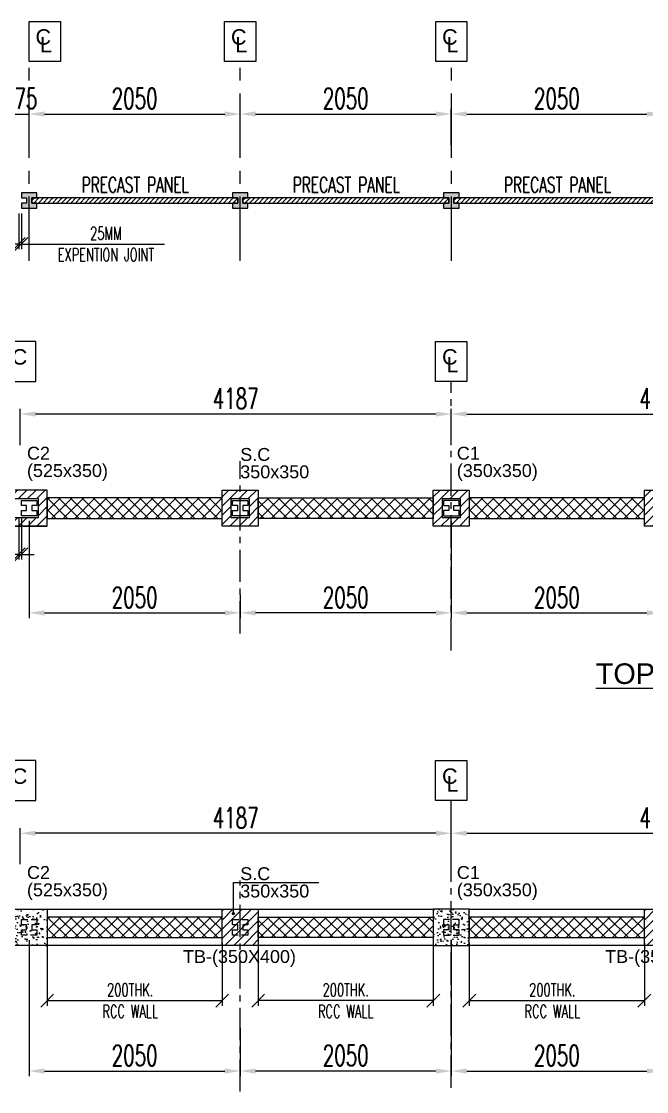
# Model space of a CAD drawing. Header units: millimetres. Extents: x 10240532 to 10287860, y -6299828 to -6258144.
# Drawn here: x 10253048 to 10259120, y -6288514 to -6278127 of the extents above; entities that cross this region are included whole.
import ezdxf
from ezdxf.enums import TextEntityAlignment as Align

# ---------------------------------------------------------------- set-up
doc = ezdxf.new("R2010")
doc.units = ezdxf.units.MM
doc.header["$LTSCALE"] = 5
doc.header["$PDMODE"] = 35
doc.header["$PDSIZE"] = 1250
doc.linetypes.add('CENTER', pattern=[2, 1.25, -0.25, 0.25, -0.25])
doc.linetypes.add('DASHED', pattern=[0.75, 0.5, -0.25])
for name, color, linetype in [('BEAM MKD.', 181, 'Continuous'), ('CENLINE', 8, 'CENTER'), ('CL. MKD.', 2, 'Continuous'), ('col', 1, 'Continuous'), ('COL. MKD.', 91, 'Continuous'), ('COL. SIZE', 43, 'Continuous'), ('DIM', 191, 'Continuous'), ('R.C.C.WALL', 6, 'Continuous'), ('REIN MKD.', 7, 'Continuous'), ('STIRRUP', 253, 'Continuous'), ('TEXT', 5, 'Continuous')]:
    doc.layers.add(name, color=color, linetype=linetype)
doc.layers.add('GRID DIM', color=4, linetype='Continuous', lineweight=20)
doc.layers.add('HATCH', color=253, linetype='Continuous', lineweight=15)
doc.styles.add('D50', font='romans.shx', dxfattribs={"width": 0.65, "height": 125})
doc.styles.add('GR DIM', font='romans.shx', dxfattribs={"width": 0.65, "height": 200})
doc.styles.add('R50', font='ROMANS.shx', dxfattribs={"width": 0.65, "height": 150})
doc.styles.add('RAJU', font='swissel.ttf', dxfattribs={"height": 200})
doc.dimstyles.new('D50', dxfattribs={"dimtxt": 125, "dimasz": 125, "dimexe": 50, "dimexo": 50, "dimgap": 50, "dimtad": 1, "dimdec": 0, "dimdsep": 46, "dimtxsty": 'D50', "dimcen": 0.09, "dimclrd": 2, "dimclre": 2, "dimclrt": 7, "dimadec": 0, "dimazin": 0, "dimtfac": 1, "dimtdec": 0, "dimtmove": 0, "dimatfit": 3, "dimldrblk": 'OBLIQUE', "dimfxl": 1, "dimtolj": 1, "dimtzin": 0, "dimarcsym": 0})

# ---------------------------------------------------------------- blocks, each defined once
blk = doc.blocks.new('*D8701')
at = {"layer": 'DEFPOINTS', "color": 0}
for p in [(10261323, -6286007), (10257223, -6286358), (10261323, -6286358)]:
    blk.add_point(p, dxfattribs=at)
at = {"layer": 'GRID DIM', "color": 2, "lineweight": -2}
blk.add_line((10257223, -6286308), (10257223, -6285957), dxfattribs=at)
at = {"layer": 'GRID DIM', "color": 2, "linetype": 'Continuous', "lineweight": -2}
for p, q in [((10257373, -6286007), (10261173, -6286007)), ((10261323, -6286308), (10261323, -6285957))]:
    blk.add_line(p, q, dxfattribs=at)
at = {"layer": 'GRID DIM', "color": 2}
for points in [[(10257373, -6285982), (10257373, -6286032), (10257223, -6286007)], [(10261173, -6286032), (10261173, -6285982), (10261323, -6286007)]]:
    blk.add_solid(points, dxfattribs=at)
at = {"layer": 'GRID DIM', "color": 7, "lineweight": -2, "insert": (10259273, -6285857), "char_height": 200, "attachment_point": 5, "style": 'GR DIM'}
blk.add_mtext('\\A1;4100', dxfattribs=at)
blk = doc.blocks.new('_Oblique')
at = {"color": 0, "linetype": 'ByBlock', "lineweight": -2}
blk.add_line((-0.5, -0.5), (0.5, 0.5), dxfattribs=at)
blk = doc.blocks.new('OBLIQUE')
blk = doc.blocks.new('*D8705')
at = {"layer": 'DEFPOINTS', "color": 0}
for p in [(10253036, -6286007), (10253036, -6286358), (10257223, -6286358)]:
    blk.add_point(p, dxfattribs=at)
at = {"layer": 'GRID DIM', "color": 2, "linetype": 'Continuous', "lineweight": -2}
for p, q in [((10253036, -6286308), (10253036, -6285957)), ((10257073, -6286007), (10253186, -6286007))]:
    blk.add_line(p, q, dxfattribs=at)
at = {"layer": 'GRID DIM', "color": 2, "lineweight": -2}
blk.add_line((10257223, -6286308), (10257223, -6285957), dxfattribs=at)
at = {"layer": 'GRID DIM', "color": 2}
for points in [[(10253186, -6285982), (10253186, -6286032), (10253036, -6286007)], [(10257073, -6286032), (10257073, -6285982), (10257223, -6286007)]]:
    blk.add_solid(points, dxfattribs=at)
at = {"layer": 'GRID DIM', "color": 7, "lineweight": -2, "insert": (10255129, -6285857), "char_height": 200, "attachment_point": 5, "style": 'GR DIM'}
blk.add_mtext('\\A1;4187', dxfattribs=at)
blk = doc.blocks.new('*D8711')
at = {"layer": 'DEFPOINTS', "color": 0}
for p in [(10257223, -6287095), (10255173, -6287845), (10255173, -6288315)]:
    blk.add_point(p, dxfattribs=at)
at = {"layer": 'GRID DIM', "color": 2, "lineweight": -2}
blk.add_line((10257223, -6287145), (10257223, -6288365), dxfattribs=at)
at = {"layer": 'GRID DIM', "color": 2, "linetype": 'Continuous', "lineweight": -2}
for p, q in [((10255173, -6287895), (10255173, -6288365)), ((10257073, -6288315), (10255323, -6288315))]:
    blk.add_line(p, q, dxfattribs=at)
at = {"layer": 'GRID DIM', "color": 2}
for points in [[(10255323, -6288290), (10255323, -6288340), (10255173, -6288315)], [(10257073, -6288340), (10257073, -6288290), (10257223, -6288315)]]:
    blk.add_solid(points, dxfattribs=at)
at = {"layer": 'GRID DIM', "color": 7, "lineweight": -2, "insert": (10256198, -6288165), "char_height": 200, "attachment_point": 5, "style": 'GR DIM'}
blk.add_mtext('\\A1;2050', dxfattribs=at)
blk = doc.blocks.new('*D8712')
at = {"layer": 'col', "color": 2, "linetype": 'Continuous', "lineweight": -2}
for p, q in [((10255348, -6287070), (10255348, -6287681)), ((10257048, -6287631), (10255348, -6287631))]:
    blk.add_line(p, q, dxfattribs=at)
at = {"layer": 'col', "color": 2, "lineweight": -2}
blk.add_line((10257048, -6287070), (10257048, -6287681), dxfattribs=at)
at = {"layer": 'DEFPOINTS', "color": 0}
for p in [(10255348, -6287020), (10257048, -6287020), (10255348, -6287631)]:
    blk.add_point(p, dxfattribs=at)
at = {"layer": 'col', "color": 2, "linetype": 'ByBlock', "lineweight": -2, "xscale": 125, "yscale": 125, "zscale": 125, "rotation": 180}
blk.add_blockref('_Oblique', (10255348, -6287631), dxfattribs=at)
at = {"layer": 'col', "color": 2, "linetype": 'ByBlock', "lineweight": -2, "xscale": 125, "yscale": 125, "zscale": 125}
blk.add_blockref('_Oblique', (10257048, -6287631), dxfattribs=at)
at = {"layer": 'col', "color": 7, "insert": (10256198, -6287631), "char_height": 125, "attachment_point": 5, "style": 'D50'}
blk.add_mtext('\\A1;200THK. \\PRCC WALL', dxfattribs=at)
blk = doc.blocks.new('*D8713')
at = {"layer": 'col', "color": 2, "lineweight": -2}
blk.add_line((10253298, -6287070), (10253298, -6287681), dxfattribs=at)
at = {"layer": 'col', "color": 2, "linetype": 'Continuous', "lineweight": -2}
for p, q in [((10254998, -6287070), (10254998, -6287681)), ((10253298, -6287631), (10254998, -6287631))]:
    blk.add_line(p, q, dxfattribs=at)
at = {"layer": 'DEFPOINTS', "color": 0}
for p in [(10253298, -6287020), (10254998, -6287020), (10254998, -6287631)]:
    blk.add_point(p, dxfattribs=at)
at = {"layer": 'col', "color": 2, "linetype": 'ByBlock', "lineweight": -2, "xscale": 125, "yscale": 125, "zscale": 125, "rotation": 180}
blk.add_blockref('_Oblique', (10253298, -6287631), dxfattribs=at)
at = {"layer": 'col', "color": 2, "linetype": 'ByBlock', "lineweight": -2, "xscale": 125, "yscale": 125, "zscale": 125}
blk.add_blockref('_Oblique', (10254998, -6287631), dxfattribs=at)
at = {"layer": 'col', "color": 7, "insert": (10254105, -6287631), "char_height": 125, "attachment_point": 5, "style": 'D50'}
blk.add_mtext('\\A1;200THK. \\PRCC WALL', dxfattribs=at)
blk = doc.blocks.new('*D8714')
at = {"layer": 'DEFPOINTS', "color": 0}
for p in [(10253123, -6286995), (10255173, -6287845), (10255173, -6288315)]:
    blk.add_point(p, dxfattribs=at)
at = {"layer": 'GRID DIM', "color": 2, "lineweight": -2}
blk.add_line((10253123, -6287045), (10253123, -6288365), dxfattribs=at)
at = {"layer": 'GRID DIM', "color": 2, "linetype": 'Continuous', "lineweight": -2}
for p, q in [((10255173, -6287895), (10255173, -6288365)), ((10253273, -6288315), (10255023, -6288315))]:
    blk.add_line(p, q, dxfattribs=at)
at = {"layer": 'GRID DIM', "color": 2}
for points in [[(10253273, -6288290), (10253273, -6288340), (10253123, -6288315)], [(10255023, -6288340), (10255023, -6288290), (10255173, -6288315)]]:
    blk.add_solid(points, dxfattribs=at)
at = {"layer": 'GRID DIM', "color": 7, "lineweight": -2, "insert": (10254148, -6288165), "char_height": 200, "attachment_point": 5, "style": 'GR DIM'}
blk.add_mtext('\\A1;2050', dxfattribs=at)
blk = doc.blocks.new('*D8717')
at = {"layer": 'col', "color": 2, "lineweight": -2}
blk.add_line((10257398, -6287070), (10257398, -6287681), dxfattribs=at)
at = {"layer": 'col', "color": 2, "linetype": 'Continuous', "lineweight": -2}
for p, q in [((10259098, -6287070), (10259098, -6287681)), ((10257398, -6287631), (10259098, -6287631))]:
    blk.add_line(p, q, dxfattribs=at)
at = {"layer": 'DEFPOINTS', "color": 0}
for p in [(10257398, -6287020), (10259098, -6287020), (10259098, -6287631)]:
    blk.add_point(p, dxfattribs=at)
at = {"layer": 'col', "color": 2, "linetype": 'ByBlock', "lineweight": -2, "xscale": 125, "yscale": 125, "zscale": 125, "rotation": 180}
blk.add_blockref('_Oblique', (10257398, -6287631), dxfattribs=at)
at = {"layer": 'col', "color": 2, "linetype": 'ByBlock', "lineweight": -2, "xscale": 125, "yscale": 125, "zscale": 125}
blk.add_blockref('_Oblique', (10259098, -6287631), dxfattribs=at)
at = {"layer": 'col', "color": 7, "insert": (10258204, -6287631), "char_height": 125, "attachment_point": 5, "style": 'D50'}
blk.add_mtext('\\A1;200THK. \\PRCC WALL', dxfattribs=at)
blk = doc.blocks.new('*D8718')
at = {"layer": 'DEFPOINTS', "color": 0}
for p in [(10257223, -6286995), (10259273, -6287845), (10259273, -6288315)]:
    blk.add_point(p, dxfattribs=at)
at = {"layer": 'GRID DIM', "color": 2, "lineweight": -2}
blk.add_line((10257223, -6287045), (10257223, -6288365), dxfattribs=at)
at = {"layer": 'GRID DIM', "color": 2, "linetype": 'Continuous', "lineweight": -2}
for p, q in [((10259273, -6287895), (10259273, -6288365)), ((10257373, -6288315), (10259123, -6288315))]:
    blk.add_line(p, q, dxfattribs=at)
at = {"layer": 'GRID DIM', "color": 2}
for points in [[(10257373, -6288290), (10257373, -6288340), (10257223, -6288315)], [(10259123, -6288340), (10259123, -6288290), (10259273, -6288315)]]:
    blk.add_solid(points, dxfattribs=at)
at = {"layer": 'GRID DIM', "color": 7, "lineweight": -2, "insert": (10258248, -6288165), "char_height": 200, "attachment_point": 5, "style": 'GR DIM'}
blk.add_mtext('\\A1;2050', dxfattribs=at)
blk = doc.blocks.new('*D8733')
at = {"layer": 'DEFPOINTS', "color": 0}
for p in [(10261323, -6281938), (10257223, -6282289), (10261323, -6282289)]:
    blk.add_point(p, dxfattribs=at)
at = {"layer": 'GRID DIM', "color": 2, "lineweight": -2}
blk.add_line((10257223, -6282239), (10257223, -6281888), dxfattribs=at)
at = {"layer": 'GRID DIM', "color": 2, "linetype": 'Continuous', "lineweight": -2}
for p, q in [((10261323, -6282239), (10261323, -6281888)), ((10257373, -6281938), (10261173, -6281938))]:
    blk.add_line(p, q, dxfattribs=at)
at = {"layer": 'GRID DIM', "color": 2}
for points in [[(10257373, -6281913), (10257373, -6281963), (10257223, -6281938)], [(10261173, -6281963), (10261173, -6281913), (10261323, -6281938)]]:
    blk.add_solid(points, dxfattribs=at)
at = {"layer": 'GRID DIM', "color": 7, "lineweight": -2, "insert": (10259273, -6281788), "char_height": 200, "attachment_point": 5, "style": 'GR DIM'}
blk.add_mtext('\\A1;4100', dxfattribs=at)
blk = doc.blocks.new('*D8737')
at = {"layer": 'DEFPOINTS', "color": 0}
for p in [(10253036, -6281938), (10253036, -6282289), (10257223, -6282289)]:
    blk.add_point(p, dxfattribs=at)
at = {"layer": 'GRID DIM', "color": 2, "linetype": 'Continuous', "lineweight": -2}
for p, q in [((10253036, -6282239), (10253036, -6281888)), ((10257073, -6281938), (10253186, -6281938))]:
    blk.add_line(p, q, dxfattribs=at)
at = {"layer": 'GRID DIM', "color": 2, "lineweight": -2}
blk.add_line((10257223, -6282239), (10257223, -6281888), dxfattribs=at)
at = {"layer": 'GRID DIM', "color": 2}
for points in [[(10253186, -6281913), (10253186, -6281963), (10253036, -6281938)], [(10257073, -6281963), (10257073, -6281913), (10257223, -6281938)]]:
    blk.add_solid(points, dxfattribs=at)
at = {"layer": 'GRID DIM', "color": 7, "lineweight": -2, "insert": (10255129, -6281788), "char_height": 200, "attachment_point": 5, "style": 'GR DIM'}
blk.add_mtext('\\A1;4187', dxfattribs=at)
blk = doc.blocks.new('*D8741')
at = {"layer": 'DEFPOINTS', "color": 0}
for p in [(10255173, -6283641), (10257223, -6283641), (10255173, -6283868)]:
    blk.add_point(p, dxfattribs=at)
at = {"layer": 'GRID DIM', "color": 2, "linetype": 'Continuous', "lineweight": -2}
for p, q in [((10255173, -6283691), (10255173, -6283918)), ((10257073, -6283868), (10255323, -6283868))]:
    blk.add_line(p, q, dxfattribs=at)
at = {"layer": 'GRID DIM', "color": 2, "lineweight": -2}
blk.add_line((10257223, -6283691), (10257223, -6283918), dxfattribs=at)
at = {"layer": 'GRID DIM', "color": 2}
for points in [[(10255323, -6283843), (10255323, -6283893), (10255173, -6283868)], [(10257073, -6283893), (10257073, -6283843), (10257223, -6283868)]]:
    blk.add_solid(points, dxfattribs=at)
at = {"layer": 'GRID DIM', "color": 7, "lineweight": -2, "insert": (10256198, -6283718), "char_height": 200, "attachment_point": 5, "style": 'GR DIM'}
blk.add_mtext('\\A1;2050', dxfattribs=at)
blk = doc.blocks.new('*D8742')
at = {"layer": 'DEFPOINTS', "color": 0}
for p in [(10253123, -6282926), (10255173, -6283641), (10255173, -6283868)]:
    blk.add_point(p, dxfattribs=at)
at = {"layer": 'GRID DIM', "color": 2, "lineweight": -2}
blk.add_line((10253123, -6282976), (10253123, -6283918), dxfattribs=at)
at = {"layer": 'GRID DIM', "color": 2, "linetype": 'Continuous', "lineweight": -2}
for p, q in [((10255173, -6283691), (10255173, -6283918)), ((10253273, -6283868), (10255023, -6283868))]:
    blk.add_line(p, q, dxfattribs=at)
at = {"layer": 'GRID DIM', "color": 2}
for points in [[(10253273, -6283843), (10253273, -6283893), (10253123, -6283868)], [(10255023, -6283893), (10255023, -6283843), (10255173, -6283868)]]:
    blk.add_solid(points, dxfattribs=at)
at = {"layer": 'GRID DIM', "color": 7, "lineweight": -2, "insert": (10254148, -6283718), "char_height": 200, "attachment_point": 5, "style": 'GR DIM'}
blk.add_mtext('\\A1;2050', dxfattribs=at)
blk = doc.blocks.new('*D8744')
at = {"layer": 'DEFPOINTS', "color": 0}
for p in [(10257223, -6282926), (10259273, -6283641), (10259273, -6283868)]:
    blk.add_point(p, dxfattribs=at)
at = {"layer": 'GRID DIM', "color": 2, "lineweight": -2}
blk.add_line((10257223, -6282976), (10257223, -6283918), dxfattribs=at)
at = {"layer": 'GRID DIM', "color": 2, "linetype": 'Continuous', "lineweight": -2}
for p, q in [((10259273, -6283691), (10259273, -6283918)), ((10257373, -6283868), (10259123, -6283868))]:
    blk.add_line(p, q, dxfattribs=at)
at = {"layer": 'GRID DIM', "color": 2}
for points in [[(10257373, -6283843), (10257373, -6283893), (10257223, -6283868)], [(10259123, -6283893), (10259123, -6283843), (10259273, -6283868)]]:
    blk.add_solid(points, dxfattribs=at)
at = {"layer": 'GRID DIM', "color": 7, "lineweight": -2, "insert": (10258248, -6283718), "char_height": 200, "attachment_point": 5, "style": 'GR DIM'}
blk.add_mtext('\\A1;2050', dxfattribs=at)
blk = doc.blocks.new('*D8751')
at = {"layer": 'col', "color": 2, "lineweight": -2}
blk.add_line((10253023, -6282951), (10253023, -6283350), dxfattribs=at)
at = {"layer": 'col', "color": 2, "linetype": 'Continuous', "lineweight": -2}
for p, q in [((10253048, -6282951), (10253048, -6283350)), ((10253023, -6283300), (10251280, -6283300)), ((10253023, -6283300), (10253048, -6283300)), ((10253048, -6283300), (10253173, -6283300))]:
    blk.add_line(p, q, dxfattribs=at)
at = {"layer": 'DEFPOINTS', "color": 0}
for p in [(10253023, -6282901), (10253048, -6282901), (10253048, -6283300)]:
    blk.add_point(p, dxfattribs=at)
at = {"layer": 'col', "color": 2, "linetype": 'ByBlock', "lineweight": -2, "xscale": 125, "yscale": 125, "zscale": 125}
blk.add_blockref('_Oblique', (10253023, -6283300), dxfattribs=at)
at = {"layer": 'col', "color": 2, "linetype": 'ByBlock', "lineweight": -2, "xscale": 125, "yscale": 125, "zscale": 125, "rotation": 180}
blk.add_blockref('_Oblique', (10253048, -6283300), dxfattribs=at)
at = {"layer": 'col', "color": 7, "insert": (10251850, -6283300), "char_height": 125, "attachment_point": 5, "style": 'D50'}
blk.add_mtext('\\A1;25MM \\PEXPENTION JOINT', dxfattribs=at)
blk = doc.blocks.new('*D8778')
at = {"layer": 'DEFPOINTS', "color": 0}
for p in [(10255173, -6279026), (10253123, -6279377), (10255173, -6279377)]:
    blk.add_point(p, dxfattribs=at)
at = {"layer": 'GRID DIM', "color": 2, "lineweight": -2}
blk.add_line((10253123, -6279327), (10253123, -6278976), dxfattribs=at)
at = {"layer": 'GRID DIM', "color": 2, "linetype": 'Continuous', "lineweight": -2}
for p, q in [((10255173, -6279327), (10255173, -6278976)), ((10253273, -6279026), (10255023, -6279026))]:
    blk.add_line(p, q, dxfattribs=at)
at = {"layer": 'GRID DIM', "color": 2}
for points in [[(10253273, -6279001), (10253273, -6279051), (10253123, -6279026)], [(10255023, -6279051), (10255023, -6279001), (10255173, -6279026)]]:
    blk.add_solid(points, dxfattribs=at)
at = {"layer": 'GRID DIM', "color": 7, "lineweight": -2, "insert": (10254148, -6278876), "char_height": 200, "attachment_point": 5, "style": 'GR DIM'}
blk.add_mtext('\\A1;2050', dxfattribs=at)
blk = doc.blocks.new('*D8779')
at = {"layer": 'DEFPOINTS', "color": 0}
for p in [(10257223, -6279026), (10255173, -6279377), (10257223, -6279377)]:
    blk.add_point(p, dxfattribs=at)
at = {"layer": 'GRID DIM', "color": 2, "lineweight": -2}
blk.add_line((10255173, -6279327), (10255173, -6278976), dxfattribs=at)
at = {"layer": 'GRID DIM', "color": 2, "linetype": 'Continuous', "lineweight": -2}
for p, q in [((10257223, -6279327), (10257223, -6278976)), ((10255323, -6279026), (10257073, -6279026))]:
    blk.add_line(p, q, dxfattribs=at)
at = {"layer": 'GRID DIM', "color": 2}
for points in [[(10255323, -6279001), (10255323, -6279051), (10255173, -6279026)], [(10257073, -6279051), (10257073, -6279001), (10257223, -6279026)]]:
    blk.add_solid(points, dxfattribs=at)
at = {"layer": 'GRID DIM', "color": 7, "lineweight": -2, "insert": (10256198, -6278876), "char_height": 200, "attachment_point": 5, "style": 'GR DIM'}
blk.add_mtext('\\A1;2050', dxfattribs=at)
blk = doc.blocks.new('*D8780')
at = {"layer": 'DEFPOINTS', "color": 0}
for p in [(10259273, -6279026), (10257223, -6279377), (10259273, -6279377)]:
    blk.add_point(p, dxfattribs=at)
at = {"layer": 'GRID DIM', "color": 2, "lineweight": -2}
blk.add_line((10257223, -6279327), (10257223, -6278976), dxfattribs=at)
at = {"layer": 'GRID DIM', "color": 2, "linetype": 'Continuous', "lineweight": -2}
for p, q in [((10259273, -6279327), (10259273, -6278976)), ((10257373, -6279026), (10259123, -6279026))]:
    blk.add_line(p, q, dxfattribs=at)
at = {"layer": 'GRID DIM', "color": 2}
for points in [[(10257373, -6279001), (10257373, -6279051), (10257223, -6279026)], [(10259123, -6279051), (10259123, -6279001), (10259273, -6279026)]]:
    blk.add_solid(points, dxfattribs=at)
at = {"layer": 'GRID DIM', "color": 7, "lineweight": -2, "insert": (10258248, -6278876), "char_height": 200, "attachment_point": 5, "style": 'GR DIM'}
blk.add_mtext('\\A1;2050', dxfattribs=at)
blk = doc.blocks.new('*D8788')
at = {"layer": 'col', "color": 2, "lineweight": -2}
blk.add_line((10253023, -6279991), (10253023, -6280338), dxfattribs=at)
at = {"layer": 'col', "color": 2, "linetype": 'Continuous', "lineweight": -2}
for p, q in [((10253048, -6279991), (10253048, -6280338)), ((10253023, -6280288), (10252898, -6280288)), ((10253023, -6280288), (10253048, -6280288)), ((10253048, -6280288), (10254439, -6280288))]:
    blk.add_line(p, q, dxfattribs=at)
at = {"layer": 'DEFPOINTS', "color": 0}
for p in [(10253023, -6279941), (10253048, -6279941), (10253048, -6280288)]:
    blk.add_point(p, dxfattribs=at)
at = {"layer": 'col', "color": 2, "linetype": 'ByBlock', "lineweight": -2, "xscale": 125, "yscale": 125, "zscale": 125}
blk.add_blockref('_Oblique', (10253023, -6280288), dxfattribs=at)
at = {"layer": 'col', "color": 2, "linetype": 'ByBlock', "lineweight": -2, "xscale": 125, "yscale": 125, "zscale": 125, "rotation": 180}
blk.add_blockref('_Oblique', (10253048, -6280288), dxfattribs=at)
at = {"layer": 'col', "color": 7, "insert": (10253869, -6280288), "char_height": 125, "attachment_point": 5, "style": 'D50'}
blk.add_mtext('\\A1;25MM \\PEXPENTION JOINT', dxfattribs=at)
blk = doc.blocks.new('*D8806')
at = {"layer": 'DEFPOINTS', "color": 0}
for p in [(10253123, -6279026), (10252948, -6279377), (10253123, -6279377)]:
    blk.add_point(p, dxfattribs=at)
at = {"layer": 'GRID DIM', "color": 2, "lineweight": -2}
blk.add_line((10252948, -6279327), (10252948, -6278976), dxfattribs=at)
at = {"layer": 'GRID DIM', "color": 2, "linetype": 'Continuous', "lineweight": -2}
for p, q in [((10253123, -6279327), (10253123, -6278976)), ((10252798, -6279026), (10252648, -6279026)), ((10252948, -6279026), (10253123, -6279026)), ((10253273, -6279026), (10253423, -6279026))]:
    blk.add_line(p, q, dxfattribs=at)
at = {"layer": 'GRID DIM', "color": 2}
for points in [[(10252798, -6279051), (10252798, -6279001), (10252948, -6279026)], [(10253273, -6279001), (10253273, -6279051), (10253123, -6279026)]]:
    blk.add_solid(points, dxfattribs=at)
at = {"layer": 'GRID DIM', "color": 7, "lineweight": -2, "insert": (10253036, -6278876), "char_height": 200, "attachment_point": 5, "style": 'GR DIM'}
blk.add_mtext('\\A1;175', dxfattribs=at)

msp = doc.modelspace()

# ---------------------------------------------------------------- hatches: boundary and pattern name
at = {"layer": 'HATCH'}
for points in [[(10253198.5, -6279841.1), (10253198.5, -6279791.1), (10253048.5, -6279791.1), (10253048.5, -6279841.1), (10253098.5, -6279841.1), (10253098.5, -6279891.1), (10253048.5, -6279891.1), (10253048.5, -6279941.1), (10253198.5, -6279941.1), (10253198.5, -6279891.1), (10253148.5, -6279891.1), (10253148.5, -6279841.1)], [(10255248.5, -6279841.1), (10255248.5, -6279791.1), (10255098.5, -6279791.1), (10255098.5, -6279841.1), (10255148.5, -6279841.1), (10255148.5, -6279891.1), (10255098.5, -6279891.1), (10255098.5, -6279941.1), (10255248.5, -6279941.1), (10255248.5, -6279891.1), (10255198.5, -6279891.1), (10255198.5, -6279841.1)], [(10257298.5, -6279841.1), (10257298.5, -6279791.1), (10257148.5, -6279791.1), (10257148.5, -6279841.1), (10257198.5, -6279841.1), (10257198.5, -6279891.1), (10257148.5, -6279891.1), (10257148.5, -6279941.1), (10257298.5, -6279941.1), (10257298.5, -6279891.1), (10257248.5, -6279891.1), (10257248.5, -6279841.1)]]:
    msp.add_hatch(color=9, dxfattribs=at).paths.add_polyline_path(points)
at = {"layer": 'R.C.C.WALL'}
h = msp.add_hatch(dxfattribs=at)
h.set_pattern_fill('ANSI37', color=8, scale=25)
h.set_pattern_definition([(45, (253567.475, -269468.59), (-56.12660076, 56.12660076), []), (135, (253567.475, -269468.59), (-56.12660076, -56.12660076), [])])
h.paths.add_polyline_path([(10253298.5, -6282950.7), (10254998.5, -6282950.7), (10254998.5, -6282750.7), (10253298.5, -6282750.7)])
h = msp.add_hatch(dxfattribs=at)
h.set_pattern_fill('ANSI37', color=8, scale=25, angle=180)
h.set_pattern_definition([(45, (253567.975, -269468.59), (-56.12660076, 56.12660076), []), (135, (253567.975, -269468.59), (-56.12660076, -56.12660076), [])])
h.paths.add_polyline_path([(10257048, -6282950.7), (10255348.5, -6282950.7), (10255348.5, -6282750.7), (10257048, -6282750.7)])
h = msp.add_hatch(dxfattribs=at)
h.set_pattern_fill('ANSI37', color=8, scale=25)
h.set_pattern_definition([(45, (257666.975, -269468.59), (-56.12660076, 56.12660076), []), (135, (257666.975, -269468.59), (-56.12660076, -56.12660076), [])])
h.paths.add_polyline_path([(10257398, -6282950.7), (10259098, -6282950.7), (10259098, -6282750.7), (10257398, -6282750.7)])
h = msp.add_hatch(dxfattribs=at)
h.set_pattern_fill('ANSI37', color=8, scale=25)
h.set_pattern_definition([(45, (253567.475, -273537.75), (-56.12660076, 56.12660076), []), (135, (253567.475, -273537.75), (-56.12660076, -56.12660076), [])])
h.paths.add_polyline_path([(10253298.5, -6287019.9), (10254998.5, -6287019.9), (10254998.5, -6286819.9), (10253298.5, -6286819.9)])
h = msp.add_hatch(dxfattribs=at)
h.set_pattern_fill('ANSI37', color=8, scale=25, angle=180)
h.set_pattern_definition([(45, (253567.975, -273537.75), (-56.12660076, 56.12660076), []), (135, (253567.975, -273537.75), (-56.12660076, -56.12660076), [])])
h.paths.add_polyline_path([(10257048, -6287019.9), (10255348.5, -6287019.9), (10255348.5, -6286819.9), (10257048, -6286819.9)])
h = msp.add_hatch(dxfattribs=at)
h.set_pattern_fill('ANSI37', color=8, scale=25)
h.set_pattern_definition([(45, (257666.975, -273537.75), (-56.12660076, 56.12660076), []), (135, (257666.975, -273537.75), (-56.12660076, -56.12660076), [])])
h.paths.add_polyline_path([(10257398, -6287019.9), (10259098, -6287019.9), (10259098, -6286819.9), (10257398, -6286819.9)])
at = {"layer": 'STIRRUP'}
h = msp.add_hatch(dxfattribs=at)
h.set_pattern_fill('ANSI31', color=9, scale=10, angle=180)
h.set_pattern_definition([(45, (473480.95, -547444.14), (-22.4506403, 22.4506403), [])])
h.paths.add_polyline_path([(10255148.5, -6279891.1), (10255098.5, -6279891.1), (10253148.5, -6279891.1), (10253148.5, -6279841.1), (10255098.5, -6279841.1), (10255148.5, -6279841.1)])
h = msp.add_hatch(dxfattribs=at)
h.set_pattern_fill('ANSI31', color=9, scale=10, angle=180)
h.set_pattern_definition([(45, (475530.95, -547444.14), (-22.4506403, 22.4506403), [])])
h.paths.add_polyline_path([(10257198.5, -6279891.1), (10257148.5, -6279891.1), (10255198.5, -6279891.1), (10255198.5, -6279841.1), (10257148.5, -6279841.1), (10257198.5, -6279841.1)])
h = msp.add_hatch(dxfattribs=at)
h.set_pattern_fill('ANSI31', color=9, scale=10, angle=180)
h.set_pattern_definition([(45, (477580.95, -547444.14), (-22.4506403, 22.4506403), [])])
h.paths.add_polyline_path([(10259248.5, -6279891.1), (10259198.5, -6279891.1), (10257248.5, -6279891.1), (10257248.5, -6279841.1), (10259198.5, -6279841.1), (10259248.5, -6279841.1)])
h = msp.add_hatch(dxfattribs=at)
h.set_pattern_fill('ANSI31', color=9, scale=20)
h.set_pattern_definition([(45, (244299.124, -313356.36), (-44.9012806, 44.9012806), [])])
h.paths.add_polyline_path([(10253298.5, -6282675.7), (10252773.5, -6282675.7), (10252773.5, -6283025.7), (10253298.5, -6283025.7)])
h.paths.add_polyline_path([(10252858.5, -6282940.7), (10252858.5, -6282760.7), (10253213.5, -6282760.7), (10253213.5, -6282940.7)], flags=16)
h = msp.add_hatch(dxfattribs=at)
h.set_pattern_fill('ANSI31', color=9, scale=20)
h.set_pattern_definition([(45, (249459.73, -313751.284), (-44.9012806, 44.9012806), [])])
h.paths.add_polyline_path([(10255348.5, -6282675.7), (10254998.5, -6282675.7), (10254998.5, -6283025.7), (10255348.5, -6283025.7)])
h.paths.add_polyline_path([(10255083.5, -6282940.7), (10255083.5, -6282760.7), (10255263.5, -6282760.7), (10255263.5, -6282940.7)], flags=16)
h = msp.add_hatch(dxfattribs=at)
h.set_pattern_fill('ANSI31', color=9, scale=20)
h.set_pattern_definition([(45, (251509.23, -313751.284), (-44.9012806, 44.9012806), [])])
h.paths.add_polyline_path([(10257398, -6282675.7), (10257048, -6282675.7), (10257048, -6283025.7), (10257398, -6283025.7)])
h.paths.add_polyline_path([(10257133, -6282940.7), (10257133, -6282760.7), (10257313, -6282760.7), (10257313, -6282940.7)], flags=16)
h = msp.add_hatch(dxfattribs=at)
h.set_pattern_fill('ANSI31', color=9, scale=20)
h.set_pattern_definition([(45, (253559.23, -313751.284), (-44.9012806, 44.9012806), [])])
h.paths.add_polyline_path([(10259448, -6282675.7), (10259098, -6282675.7), (10259098, -6283025.7), (10259448, -6283025.7)])
h.paths.add_polyline_path([(10259183, -6282940.7), (10259183, -6282760.7), (10259363, -6282760.7), (10259363, -6282940.7)], flags=16)
h = msp.add_hatch(dxfattribs=at)
h.set_pattern_fill('AR-CONC', color=9, scale=0.75, angle=180)
h.set_pattern_definition([(50, (278750.99, -278705.28), (136.6385017, -11.9543142), [14.2875, -157.1625]), (355, (278750.99, -278705.28), (-26.432566, 143.292634), [11.43, -125.7304381]), (100.4514447, (278762.37, -278706.28), (110.2059353, 131.338314), [12.1425066, -133.5676835]), (46.1842, (278750.99, -278667.18), (203.3092807, -31.531746), [21.43125, -235.74375]), (96.6355576, (278767.93, -278669.8), (178.0531005, 185.5695934), [18.2137674, -200.351706]), (351.1841512, (278750.99, -278667.18), (178.0531005, 185.5695934), [17.1449753, -188.594799]), (21, (278770.04, -278676.71), (113.7107935, -76.6988986), [14.2875, -157.1625]), (326, (278770.04, -278676.7), (46.3515213, 138.1409746), [11.43, -125.73]), (71.451445, (278779.51, -278683.1), (160.0623145, 61.4420767), [12.1425066, -133.5674532]), (37.5, (278750.987, -278705.28), (2.31645244, 63.41627915), [0, -124.206, 0, -127.635, 0, -126.20625]), (7.5, (278750.99, -278705.28), (50.1147469, 75.1354311), [0, -72.771, 0, -121.3485, 0, -48.10125]), (327.5, (278708.505, -278705.28), (101.69294638, -4.296558), [0, -47.625, 0, -148.59, 0, -197.1675]), (317.5, (278689.455, -278705.28), (111.09688604, 19.0698683), [0, -61.9125, 0, -98.679, 0, -140.0175])])
h.paths.add_polyline_path([(10253298.5, -6287094.9), (10252773.5, -6287094.9), (10252773.5, -6286744.9), (10253298.5, -6286744.9)])
h = msp.add_hatch(dxfattribs=at)
h.set_pattern_fill('ANSI31', color=9, scale=20, angle=180)
h.set_pattern_definition([(45, (242510.2, -318163.68), (-44.9012806, 44.9012806), [])])
h.paths.add_polyline_path([(10255348.5, -6287094.9), (10254998.5, -6287094.9), (10254998.5, -6286744.9), (10255348.5, -6286744.9)])
h = msp.add_hatch(dxfattribs=at)
h.set_pattern_fill('AR-CONC', color=9, scale=0.75)
h.set_pattern_definition([(50, (278663.99, -278705.28), (136.6385017, -11.9543142), [14.2875, -157.1625]), (355, (278663.99, -278705.28), (-26.432566, 143.292634), [11.43, -125.7304381]), (100.4514447, (278675.37, -278706.28), (110.2059353, 131.338314), [12.1425066, -133.5676835]), (46.1842, (278663.99, -278667.18), (203.3092807, -31.531746), [21.43125, -235.74375]), (96.6355576, (278680.93, -278669.8), (178.0531005, 185.5695934), [18.2137674, -200.351706]), (351.1841512, (278663.99, -278667.18), (178.0531005, 185.5695934), [17.1449753, -188.594799]), (21, (278683.04, -278676.71), (113.7107935, -76.6988986), [14.2875, -157.1625]), (326, (278683.04, -278676.7), (46.3515213, 138.1409746), [11.43, -125.73]), (71.451445, (278692.51, -278683.1), (160.0623145, 61.4420767), [12.1425066, -133.5674532]), (37.5, (278663.987, -278705.28), (2.31645244, 63.41627915), [0, -124.206, 0, -127.635, 0, -126.20625]), (7.5, (278663.99, -278705.28), (50.1147469, 75.1354311), [0, -72.771, 0, -121.3485, 0, -48.10125]), (327.5, (278621.505, -278705.28), (101.69294638, -4.296558), [0, -47.625, 0, -148.59, 0, -197.1675]), (317.5, (278602.455, -278705.28), (111.09688604, 19.0698683), [0, -61.9125, 0, -98.679, 0, -140.0175])])
h.paths.add_polyline_path([(10257048, -6287094.9), (10257398, -6287094.9), (10257398, -6286744.9), (10257048, -6286744.9)])
h = msp.add_hatch(dxfattribs=at)
h.set_pattern_fill('ANSI31', color=9, scale=20, angle=180)
h.set_pattern_definition([(45, (246609.7, -318163.68), (-44.9012806, 44.9012806), [])])
h.paths.add_polyline_path([(10259448, -6287094.9), (10259098, -6287094.9), (10259098, -6286744.9), (10259448, -6286744.9)])

# ---------------------------------------------------------------- linework, layer by layer
at = {"layer": 'CENLINE', "lineweight": -2, "ltscale": 100}
for p, q in [((10253123.5, -6280452.1), (10253123.5, -6278516.1)), ((10255173.5, -6280452.1), (10255173.5, -6278516.1)), ((10257223.5, -6280452.1), (10257223.5, -6278516.1))]:
    msp.add_line(p, q, dxfattribs=at)
at = {"layer": 'CENLINE', "lineweight": -2, "ltscale": 50}
for p, q in [((10257223, -6284232.2), (10257223, -6281621.4)), ((10255173.5, -6284067.6), (10255173.5, -6282396.4)), ((10257223, -6288477.6), (10257223, -6285690.5)), ((10255173.5, -6288514.4), (10255173.5, -6286465.6))]:
    msp.add_line(p, q, dxfattribs=at)
at = {"layer": 'CL. MKD.'}
for points in [[(10253123.5, -6278127.1), (10253427, -6278127.1), (10253427, -6278516.1), (10253123.5, -6278516.1)], [(10255021.7, -6278127.1), (10255325.2, -6278127.1), (10255325.2, -6278516.1), (10255021.7, -6278516.1)], [(10257071.7, -6278127.1), (10257375.2, -6278127.1), (10257375.2, -6278516.1), (10257071.7, -6278516.1)], [(10253187.7, -6281232.4), (10252884.2, -6281232.4), (10252884.2, -6281621.4), (10253187.7, -6281621.4)], [(10257071.2, -6281232.4), (10257374.7, -6281232.4), (10257374.7, -6281621.4), (10257071.2, -6281621.4)], [(10253187.7, -6285301.5), (10252884.2, -6285301.5), (10252884.2, -6285690.5), (10253187.7, -6285690.5)], [(10257071.2, -6285301.5), (10257374.7, -6285301.5), (10257374.7, -6285690.5), (10257071.2, -6285690.5)]]:
    msp.add_lwpolyline(points, close=True, dxfattribs=at)
at = {"layer": 'col'}
for p, q in [((10253298.5, -6283025.7), (10252773.5, -6283025.7)), ((10255348.5, -6283025.7), (10254998.5, -6283025.7)), ((10259448, -6283025.7), (10259098, -6283025.7))]:
    msp.add_line(p, q, dxfattribs=at)
at = {"layer": 'col', "color": 6}
for points in [[(10253198.5, -6279841.1), (10253198.5, -6279791.1), (10253048.5, -6279791.1), (10253048.5, -6279841.1), (10253098.5, -6279841.1), (10253098.5, -6279891.1), (10253048.5, -6279891.1), (10253048.5, -6279941.1), (10253198.5, -6279941.1), (10253198.5, -6279891.1), (10253148.5, -6279891.1), (10253148.5, -6279841.1), (10253198.5, -6279841.1)], [(10255248.5, -6279841.1), (10255248.5, -6279791.1), (10255098.5, -6279791.1), (10255098.5, -6279841.1), (10255148.5, -6279841.1), (10255148.5, -6279891.1), (10255098.5, -6279891.1), (10255098.5, -6279941.1), (10255248.5, -6279941.1), (10255248.5, -6279891.1), (10255198.5, -6279891.1), (10255198.5, -6279841.1), (10255248.5, -6279841.1)], [(10257298.5, -6279841.1), (10257298.5, -6279791.1), (10257148.5, -6279791.1), (10257148.5, -6279841.1), (10257198.5, -6279841.1), (10257198.5, -6279891.1), (10257148.5, -6279891.1), (10257148.5, -6279941.1), (10257298.5, -6279941.1), (10257298.5, -6279891.1), (10257248.5, -6279891.1), (10257248.5, -6279841.1), (10257298.5, -6279841.1)]]:
    msp.add_lwpolyline(points, dxfattribs=at)
at = {"layer": 'col'}
for points in [[(10253298.5, -6282675.7), (10252773.5, -6282675.7), (10252773.5, -6283025.7), (10253298.5, -6283025.7)], [(10252858.5, -6282940.7), (10253213.5, -6282940.7), (10253213.5, -6282760.7), (10252858.5, -6282760.7)], [(10257133, -6282940.7), (10257313, -6282940.7), (10257313, -6282760.7), (10257133, -6282760.7)], [(10253298.5, -6287094.9), (10252773.5, -6287094.9), (10252773.5, -6286744.9), (10253298.5, -6286744.9)], [(10257048, -6287094.9), (10257398, -6287094.9), (10257398, -6286744.9), (10257048, -6286744.9)]]:
    msp.add_lwpolyline(points, close=True, dxfattribs=at)
at = {"layer": 'col', "elevation": 0}
for points in [[(10255348.5, -6283025.7), (10254998.5, -6283025.7), (10254998.5, -6282675.7), (10255348.5, -6282675.7)], [(10257398, -6283025.7), (10257048, -6283025.7), (10257048, -6282675.7), (10257398, -6282675.7)], [(10259448, -6283025.7), (10259098, -6283025.7), (10259098, -6282675.7), (10259448, -6282675.7)], [(10255083.5, -6282940.7), (10255263.5, -6282940.7), (10255263.5, -6282760.7), (10255083.5, -6282760.7)], [(10255348.5, -6287094.9), (10254998.5, -6287094.9), (10254998.5, -6286744.9), (10255348.5, -6286744.9)], [(10259448, -6287094.9), (10259098, -6287094.9), (10259098, -6286744.9), (10259448, -6286744.9)]]:
    msp.add_lwpolyline(points, close=True, dxfattribs=at)
at = {"layer": 'col', "color": 4, "linetype": 'Continuous', "ltscale": 25}
for points in [[(10253048.5, -6282825.7), (10253048.5, -6282775.7), (10253198.5, -6282775.7), (10253198.5, -6282825.7), (10253148.5, -6282825.7), (10253148.5, -6282875.7), (10253198.5, -6282875.7), (10253198.5, -6282925.7), (10253048.5, -6282925.7), (10253048.5, -6282875.7), (10253098.5, -6282875.7), (10253098.5, -6282825.7), (10253048.5, -6282825.7)], [(10257298, -6282825.7), (10257298, -6282775.7), (10257148, -6282775.7), (10257148, -6282825.7), (10257198, -6282825.7), (10257198, -6282875.7), (10257148, -6282875.7), (10257148, -6282925.7), (10257298, -6282925.7), (10257298, -6282875.7), (10257248, -6282875.7), (10257248, -6282825.7), (10257298, -6282825.7)]]:
    msp.add_lwpolyline(points, dxfattribs=at)
at = {"layer": 'col', "color": 4, "linetype": 'Continuous', "ltscale": 25, "elevation": 0}
msp.add_lwpolyline([(10255098.5, -6282825.7), (10255098.5, -6282775.7), (10255248.5, -6282775.7), (10255248.5, -6282825.7), (10255198.5, -6282825.7), (10255198.5, -6282875.7), (10255248.5, -6282875.7), (10255248.5, -6282925.7), (10255098.5, -6282925.7), (10255098.5, -6282875.7), (10255148.5, -6282875.7), (10255148.5, -6282825.7), (10255098.5, -6282825.7)], dxfattribs=at)
at = {"layer": 'col', "color": 4, "linetype": 'DASHED', "ltscale": 25}
for points in [[(10253048.5, -6286894.9), (10253048.5, -6286844.9), (10253198.5, -6286844.9), (10253198.5, -6286894.9), (10253148.5, -6286894.9), (10253148.5, -6286944.9), (10253198.5, -6286944.9), (10253198.5, -6286994.9), (10253048.5, -6286994.9), (10253048.5, -6286944.9), (10253098.5, -6286944.9), (10253098.5, -6286894.9), (10253048.5, -6286894.9)], [(10257298, -6286894.9), (10257298, -6286844.9), (10257148, -6286844.9), (10257148, -6286894.9), (10257198, -6286894.9), (10257198, -6286944.9), (10257148, -6286944.9), (10257148, -6286994.9), (10257298, -6286994.9), (10257298, -6286944.9), (10257248, -6286944.9), (10257248, -6286894.9), (10257298, -6286894.9)]]:
    msp.add_lwpolyline(points, dxfattribs=at)
at = {"layer": 'col', "color": 4, "linetype": 'DASHED', "ltscale": 25, "elevation": 0}
msp.add_lwpolyline([(10255098.5, -6286894.9), (10255098.5, -6286844.9), (10255248.5, -6286844.9), (10255248.5, -6286894.9), (10255198.5, -6286894.9), (10255198.5, -6286944.9), (10255248.5, -6286944.9), (10255248.5, -6286994.9), (10255098.5, -6286994.9), (10255098.5, -6286944.9), (10255148.5, -6286944.9), (10255148.5, -6286894.9), (10255098.5, -6286894.9)], dxfattribs=at)
at = {"layer": 'R.C.C.WALL', "color": 6, "elevation": 0}
for points in [[(10253298.5, -6282750.7), (10253298.5, -6282950.7), (10254998.5, -6282950.7), (10254998.5, -6282750.7)], [(10257048, -6282750.7), (10257048, -6282950.7), (10255348.5, -6282950.7), (10255348.5, -6282750.7)], [(10257398, -6282750.7), (10257398, -6282950.7), (10259098, -6282950.7), (10259098, -6282750.7)], [(10253298.5, -6286819.9), (10253298.5, -6287019.9), (10254998.5, -6287019.9), (10254998.5, -6286819.9)], [(10257048, -6286819.9), (10257048, -6287019.9), (10255348.5, -6287019.9), (10255348.5, -6286819.9)], [(10257398, -6286819.9), (10257398, -6287019.9), (10259098, -6287019.9), (10259098, -6286819.9)]]:
    msp.add_lwpolyline(points, close=True, dxfattribs=at)
at = {"layer": 'REIN MKD.', "color": 3, "elevation": 0}
for points in [[(10253298.5, -6286744.9), (10257048, -6286744.9), (10257048, -6286744.9)], [(10257398, -6286744.9), (10261147.5, -6286744.9), (10261147.5, -6286744.9)], [(10257048, -6287094.9), (10253298.5, -6287094.9)], [(10261147.5, -6287094.9), (10257398, -6287094.9)]]:
    msp.add_lwpolyline(points, dxfattribs=at)
at = {"layer": 'STIRRUP', "color": 30}
for points in [[(10255148.5, -6279841.1), (10253148.5, -6279841.1), (10253148.5, -6279891.1), (10255148.5, -6279891.1)], [(10257198.5, -6279841.1), (10255198.5, -6279841.1), (10255198.5, -6279891.1), (10257198.5, -6279891.1)], [(10259248.5, -6279841.1), (10257248.5, -6279841.1), (10257248.5, -6279891.1), (10259248.5, -6279891.1)]]:
    msp.add_lwpolyline(points, close=True, dxfattribs=at)

# ---------------------------------------------------------------- texts
at = {"layer": 'BEAM MKD.', "lineweight": -2, "style": 'R50', "width": 0.65}
for p in [(10254154.6, -6279788.1), (10256204.6, -6279788.1), (10258254.6, -6279788.1)]:
    msp.add_text('PRECAST PANEL', height=150, dxfattribs=at).set_placement(p, align=Align.CENTER)
at = {"layer": 'BEAM MKD.', "color": 7, "lineweight": -2, "style": 'RAJU'}
for p in [(10255166.1, -6287265.9), (10259265.6, -6287265.9)]:
    msp.add_text('TB-(350X400)', height=125, dxfattribs=at).set_placement(p, align=Align.CENTER)
at = {"layer": 'CL. MKD.', "color": 7, "style": 'RAJU'}
for s, p in [('C', (10253185, -6278353.2)), ('C', (10255083.3, -6278353.2)), ('C', (10257133.3, -6278353.2)), ('L', (10253228, -6278428.2)), ('L', (10255126.3, -6278428.2)), ('L', (10257176.3, -6278428.2)), ('C', (10252954.6, -6281458.4)), ('C', (10257132.8, -6281458.4)), ('L', (10257175.8, -6281533.4)), ('C', (10252954.6, -6285527.6)), ('C', (10257132.8, -6285527.6)), ('L', (10257175.8, -6285602.6))]:
    msp.add_text(s, height=150, dxfattribs=at).set_placement(p)
at = {"layer": 'COL. MKD.', "style": 'RAJU'}
for s, p in [('C2', (10253102.6, -6282380.8)), ('S.C', (10255173.6, -6282392.7)), ('C1', (10257276.6, -6282380.8)), ('C2', (10253102.6, -6286450)), ('S.C', (10255173.6, -6286461.9)), ('C1', (10257276.6, -6286450))]:
    msp.add_text(s, height=125, dxfattribs=at).set_placement(p)
at = {"layer": 'COL. SIZE', "style": 'RAJU'}
for s, p in [('(525x350)', (10253102.6, -6282549.3)), ('(350x350)', (10257276.6, -6282549.3)), ('350x350', (10255173.6, -6282561.2)), ('(525x350)', (10253102.6, -6286618.5)), ('350x350', (10255173.6, -6286630.4)), ('(350x350)', (10257276.6, -6286618.5))]:
    msp.add_text(s, height=125, dxfattribs=at).set_placement(p)
at = {"layer": 'TEXT', "color": 1, "style": 'RAJU'}
msp.add_text('%%UTOP OF COLUMN AND RCC WALL LAYOUT AT', height=200, dxfattribs=at).set_placement((10261699.7, -6284558.1), align=Align.CENTER)

# ---------------------------------------------------------------- dimensions: what is measured, and where the dimension line sits
at = {"layer": 'col', "color": 3}
for base, p1, p2, text, picture, middle in [((10253048.5, -6280287.6), (10253023.5, -6279941.1), (10253048.5, -6279941.1), '25MM \\XEXPENTION JOINT', '*D8788', (10253868.8, -6280287.6)), ((10253048.5, -6283299.6), (10253023.5, -6282900.7), (10253048.5, -6282900.7), '25MM \\XEXPENTION JOINT', '*D8751', (10251850.3, -6283299.6)), ((10254998.5, -6287630.9), (10253298.5, -6287019.9), (10254998.5, -6287019.9), '200THK. \\XRCC WALL', '*D8713', (10254104.7, -6287630.9)), ((10259098, -6287630.9), (10257398, -6287019.9), (10259098, -6287019.9), '200THK. \\XRCC WALL', '*D8717', (10258204.2, -6287630.9))]:
    dim = msp.add_linear_dim(base=base, p1=p1, p2=p2, text=text, dimstyle='D50', override={"dimtxsty": 'D50', "dimldrblk": 'OBLIQUE'}, dxfattribs=at)
    dim.commit()
    dim.dimension.update_dxf_attribs({"geometry": picture, "text_midpoint": middle, "dimtype": 160})
dim = msp.add_linear_dim(base=(10255348.5, -6287630.9), p1=(10257048, -6287019.9), p2=(10255348.5, -6287019.9), angle=180, text='200THK. \\XRCC WALL', dimstyle='D50', override={"dimtxsty": 'D50', "dimldrblk": 'OBLIQUE'}, dxfattribs=at)
dim.commit()
dim.dimension.update_dxf_attribs({"geometry": '*D8712', "text_midpoint": (10256198, -6287630.9), "dimtype": 160})
at = {"layer": 'GRID DIM', "lineweight": -2}
dim = msp.add_linear_dim(base=(10253123.5, -6279025.6), p1=(10252948.5, -6279376.6), p2=(10253123.5, -6279376.6), dimstyle='D50', override={"dimasz": 150, "dimtxsty": 'GR DIM', "dimsah": 1, "dimtmove": 1, "dimldrblk": 'OBLIQUE'}, dxfattribs=at)
dim.commit()
dim.dimension.update_dxf_attribs({"geometry": '*D8806', "text_midpoint": (10253036, -6279025.6), "dimtype": 160})
for base, p1, p2, picture, middle in [((10255173.5, -6279025.6), (10253123.5, -6279376.6), (10255173.5, -6279376.6), '*D8778', (10254148.5, -6278875.6)), ((10257223.5, -6279025.6), (10255173.5, -6279376.6), (10257223.5, -6279376.6), '*D8779', (10256198.5, -6278875.6)), ((10259273.5, -6279025.6), (10257223.5, -6279376.6), (10259273.5, -6279376.6), '*D8780', (10258248.5, -6278875.6)), ((10261323, -6281937.9), (10257223, -6282288.9), (10261323, -6282288.9), '*D8733', (10259273, -6281787.9)), ((10261323, -6286007), (10257223, -6286358), (10261323, -6286358), '*D8701', (10259273, -6285857))]:
    dim = msp.add_linear_dim(base=base, p1=p1, p2=p2, dimstyle='D50', override={"dimasz": 150, "dimtxsty": 'GR DIM', "dimsah": 1, "dimtmove": 1}, dxfattribs=at)
    dim.commit()
    dim.dimension.update_dxf_attribs({"geometry": picture, "text_midpoint": middle})
for base, p1, p2, override, picture, middle in [((10253036, -6281937.9), (10257223, -6282288.9), (10253036, -6282288.9), {"dimasz": 150, "dimtxsty": 'GR DIM', "dimsah": 1, "dimtmove": 1}, '*D8737', (10255129.5, -6281787.9)), ((10255173.5, -6283868.3), (10253123.5, -6282925.7), (10255173.5, -6283641.4), {"dimasz": 150, "dimtxsty": 'GR DIM', "dimsah": 1, "dimtmove": 1, "dimldrblk": 'OBLIQUE'}, '*D8742', (10254148.5, -6283718.3)), ((10259273, -6283868.3), (10257223, -6282925.7), (10259273, -6283641.4), {"dimasz": 150, "dimtxsty": 'GR DIM', "dimsah": 1, "dimtmove": 1, "dimldrblk": 'OBLIQUE'}, '*D8744', (10258248, -6283718.3)), ((10255173.4510963, -6283868.3328477), (10257222.9510963, -6283641.3634391), (10255173.4510963, -6283641.3634391), {"dimasz": 150, "dimtxsty": 'GR DIM', "dimsah": 1, "dimtmove": 1, "dimldrblk": 'OBLIQUE'}, '*D8741', (10256198.2010963, -6283718.3328477)), ((10253036, -6286007), (10257223, -6286358), (10253036, -6286358), {"dimasz": 150, "dimtxsty": 'GR DIM', "dimsah": 1, "dimtmove": 1}, '*D8705', (10255129.5, -6285857)), ((10255173.5, -6288315.1), (10253123.5, -6286994.9), (10255173.5, -6287844.9), {"dimasz": 150, "dimtxsty": 'GR DIM', "dimsah": 1, "dimtmove": 1, "dimldrblk": 'OBLIQUE'}, '*D8714', (10254148.5, -6288165.1)), ((10255173.4510963, -6288315.1000661), (10257222.9510963, -6287094.8691988), (10255173.4510963, -6287844.8691988), {"dimasz": 150, "dimtxsty": 'GR DIM', "dimsah": 1, "dimtmove": 1, "dimldrblk": 'OBLIQUE'}, '*D8711', (10256198.2010963, -6288165.1000661)), ((10259273, -6288315.1), (10257223, -6286994.9), (10259273, -6287844.9), {"dimasz": 150, "dimtxsty": 'GR DIM', "dimsah": 1, "dimtmove": 1, "dimldrblk": 'OBLIQUE'}, '*D8718', (10258248, -6288165.1))]:
    dim = msp.add_linear_dim(base=base, p1=p1, p2=p2, angle=180, dimstyle='D50', override=override, dxfattribs=at)
    dim.commit()
    dim.dimension.update_dxf_attribs({"geometry": picture, "text_midpoint": middle})

# ---------------------------------------------------------------- leaders
at = {"layer": 'DIM'}
msp.add_leader([(10255106.6, -6286786.5), (10255106.6, -6286485.7), (10255936.2, -6286485.7)], dimstyle='D50', override={"dimscale": 1, "dimtxt": 125, "dimasz": 125, "dimgap": 50, "dimtad": 0, "dimtxsty": 'D50', "dimclrd": 2, "dimldrblk": 'DotSmall', "dimlwd": -2}, dxfattribs=at)

doc.saveas('drawing.dxf')
